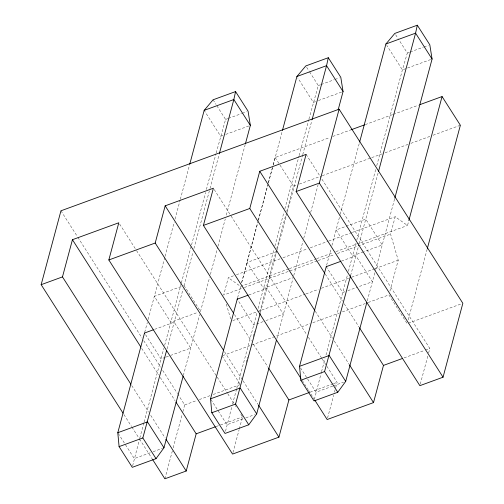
<?xml version="1.0" encoding="UTF-8"?>
<svg xmlns="http://www.w3.org/2000/svg" width="504" height="504" viewBox="0 0 504 504"><rect width="100%" height="100%" fill="white"/><g stroke="black" fill="none" stroke-linecap="round" stroke-linejoin="round"><path stroke-width="0.38" stroke-dasharray="2.52 1.89" d="M132.628 465.866L139.595 438.826M225.515 431.273L231.708 407.245M314.364 399.483L321.332 372.45M144.692 332.363L147.338 322.478M148.151 319.435L164.858 257.097M165.06 256.341L174.227 222.125M175.039 219.089L180.136 200.082M180.338 199.319L189.504 165.11M139.797 438.071L143.873 422.862M144.075 422.1L163.838 348.359M164.651 345.322L181.15 283.739M181.352 282.977L191.337 245.725M191.539 244.969L205.594 192.509M206.407 189.472L215.983 153.739M216.184 152.977L225.584 119.417L216.411 105.027M167.026 348.894L183.122 288.836M183.935 285.793L193.101 251.584M193.914 248.541L209.803 189.246M210.011 188.483L219.177 154.274M183.324 375.537L199.616 314.716M200.434 311.674L209.601 277.465M210.414 274.422L217.747 247.054M217.948 246.292L225.282 218.925M226.302 215.126L245.246 144.421M164.884 478.8L172.362 450.904M173.168 447.886L182.057 414.71M182.864 411.699L184.684 404.907L177.925 394.311M233.484 275.827L228.312 277.71L223.663 295.067L243.602 287.784M241.63 282.656L258.092 221.224M258.3 220.462L267.649 185.579M268.462 182.542L272.929 165.854M273.13 165.098L275.165 157.513L329.811 137.554M237.617 297.732L240.673 286.329M241.687 282.53L257.576 223.228M258.394 220.191L268.172 183.695M268.374 182.939L272.45 167.731M273.262 164.695L282.227 131.242M232.52 404.202L236.597 388.994M236.798 388.238L257.166 312.209M258.187 308.41L274.075 249.115M274.888 246.072L284.061 211.863M284.873 208.82L298.929 156.366M299.13 155.604L308.706 119.87M308.908 119.114L318.308 85.548L309.55 71.814M246.223 362.546L247.647 357.229M253.147 336.71L254.57 331.386M259.869 311.63L275.953 251.584M276.772 248.548L285.932 214.345M286.744 211.308L293.467 186.228L279.323 164.039M260.36 312.745L277.061 250.406M277.269 249.644L287.047 213.154M287.248 212.392L302.526 155.377M302.734 154.615L311.9 120.406M232.98 452.56L239.079 429.786M239.28 429.03L242.537 416.884L240.849 414.231M276.86 338.625L292.95 278.567M293.763 275.524L302.929 241.315M303.748 238.272L309.859 215.466M310.672 212.43L318.213 184.3M326.63 265.224L331.109 248.497M331.922 245.454L340.074 215.044M340.276 214.288L359.428 142.821M321.533 371.687L324.998 358.766M326.012 354.961L347.609 274.378M348.421 271.335L355.963 243.205M356.775 240.169L375.921 168.708M376.74 165.665L402.406 69.873L407.32 53.033L398.563 39.299M350.595 275.669L358.949 244.503M359.15 243.741L378.302 172.28M327.556 418.011L333.654 395.243M334.467 392.206L335.488 388.414M335.689 387.652L337.113 382.341L326.976 366.44M367.296 300.793L375.449 270.383M375.65 269.621L394.796 198.16M389.926 291.142L398.217 260.203L390.562 234.108L395.212 216.752L407.516 225.49L408.939 220.179M408.234 319.826L427.171 249.146M420.279 384.149L427.801 356.063M428.614 353.027L429.836 348.472L320.462 176.885M225.584 119.417L227.764 118.616M228.488 118.352L241.548 113.583M242.273 113.318L246.626 111.73M318.308 85.548L320.481 84.754M321.212 84.489L334.265 79.714M334.996 79.449L339.349 77.862M407.32 53.033L409.494 52.24M410.224 51.975L423.284 47.206M424.009 46.941L428.362 45.347M222.837 135.463L220.67 136.256L204.593 111.037M225.735 134.404L248.894 125.943M315.561 101.594L313.394 102.388L297.738 77.83M318.459 100.535L342.336 91.816M430.63 59.566L402.406 69.873L386.751 45.322M332.766 136.471L351.231 129.73M365.261 124.608L392.584 114.622M393.322 114.358L418.433 105.185M293.467 186.228L296.421 185.144M299.376 184.067L321.533 175.978M322.27 175.707L371.007 157.903M371.75 157.632L382.089 153.859M385.043 152.781L407.931 144.415M410.886 143.338L430.088 136.326M433.043 135.242L460.366 125.263M181.119 286.555L154.344 296.339L170.837 322.22L197.618 312.442M276.734 251.635L247.061 262.471L263.56 288.351L292.509 277.78M236.439 274.743L280.01 258.829M282.964 257.752L307.333 248.85M310.288 247.773L328.01 241.296M328.747 241.025L351.641 232.665M352.378 232.394L395.212 216.752M288.622 268.916L240.616 286.448L228.312 277.71M289.359 268.645L315.945 258.936M316.682 258.665L332.93 252.731M335.885 251.654L407.516 225.49M244.339 287.513L317.451 260.814M318.188 260.543L334.435 254.608M337.39 253.531L390.562 234.108M363.428 251.874L352.573 255.837L336.08 229.956L365.746 219.12L382.246 245.001L364.153 251.609M154.64 329.332L174.182 322.195L190.676 348.081L171.139 355.219M248.812 294.941L266.899 288.332L283.399 314.212L266.03 320.557M341.441 261.103L355.912 255.818L372.412 281.698L357.941 286.984M232.791 320.626L305.166 294.191M305.903 293.92L318.459 289.334M321.413 288.257L348.736 278.277M351.691 277.194L374.585 268.834M375.322 268.563L398.217 260.203M165.35 357.33L161.009 358.917L145.354 334.36M166.074 357.065L170.415 355.484M263.138 321.615L253.726 325.049L237.233 299.168M344.912 291.747L342.739 292.534L326.245 266.654M347.81 290.688L357.216 287.248M222.755 355.61L309.897 323.776M312.852 322.699L339.438 312.99M342.386 311.907L365.28 303.547M368.235 302.469L388.912 294.916L407.213 323.631L462.118 303.572M184.684 404.907L196.396 400.63M199.326 399.565L210.307 395.552M213.23 394.481L240.314 384.59M216.046 426.56L219.725 425.219M220.462 424.948L242.537 416.884M310.086 392.213L332.728 383.941M333.459 383.676L337.113 382.341M404.082 357.878L424.683 350.356M425.42 350.085L429.836 348.472M150.217 452.781L134.297 458.596L124.992 443.993M153.115 451.723L162.521 448.283M242.941 418.912L227.021 424.727L217.715 410.13M245.839 417.854L254.52 414.685M332.678 386.133L316.033 392.213L299.534 366.332M333.402 385.869L343.533 382.171M395.646 34.726L398.147 38.644M306.634 67.234L309.135 71.159M306.104 154.356L320.04 176.224M275.165 157.513L278.907 163.384M325.2 273.981L342.512 301.14M344.201 303.792L358.98 326.983M213.079 99.792L215.996 104.372M315.233 311.176L332.546 338.335M334.234 340.988L349.014 364.171M214.225 189.548L230.693 215.391M231.116 216.052L306.709 334.637M308.398 337.289L321.911 358.489M322.333 359.15L326.554 365.778M302.23 380.444L308.146 389.718M308.568 390.38L314.055 398.992M234.423 314.49L251.313 340.988M253.424 344.301L268.204 367.485M184.01 285.503L200.51 311.384M224.456 351.679L242.613 380.167M243.035 380.829L258.237 404.68M222.012 355.874L239.898 383.935M119.65 224.097L136.118 249.934M136.54 250.595L216.777 376.469M217.199 377.131L227.336 393.032M227.758 393.693L234.933 404.958M235.355 405.619L236.206 406.949M210.943 399.508L217.293 409.462M60.953 210.798L77.421 236.634M77.843 237.296L142.034 337.995M143.722 340.647L160.612 367.145M162.723 370.459L177.502 393.649M141.7 348.352L158.59 374.856M160.278 377.502L175.064 400.693M131.733 385.547L148.623 412.045M150.74 415.359L165.098 437.888M123.921 414.54L131.525 426.46M131.947 427.127L139.123 438.386M139.545 439.047L152.214 458.924M118.226 433.377L124.57 443.331M226.283 304.013L230.662 318.925"/><path stroke-width="0.76" d="M189.706 164.348L204.17 110.37L213.079 99.792L235.57 91.583L233.843 99.534L219.379 153.512M282.429 130.479L296.894 76.507L305.802 65.93L328.293 57.714L326.567 65.665L312.102 119.643M359.629 142.065L385.906 43.993L394.815 33.415L417.306 25.2L415.579 33.157L378.504 171.518M123.077 413.211L41.152 284.684L60.953 210.798L339.116 109.192L462.848 303.307L443.048 377.2L419.87 385.667L296.138 191.552L306.104 154.356L259.743 171.291L249.776 208.486L314.811 310.508M130.889 384.224L62.477 276.898L72.444 239.702L118.805 222.768L108.839 259.963L232.571 454.079L278.933 437.144L288.899 399.949L268.626 368.147M223.612 350.356L155.201 243.029L165.167 205.834L213.381 188.225L203.414 225.42L300.964 378.46M183.116 376.293L163.97 447.76L156.032 458.653L132.294 467.321L119.095 446.613L117.797 432.716L144.484 333.119M166.622 350.412L142.834 437.945L156.032 458.653M245.448 143.665L250.343 125.414L248.075 111.201L235.57 91.583M152.636 459.585L164.884 478.8L186.209 471.013L196.176 433.818L175.909 402.016M276.45 340.15L256.693 413.891L248.756 424.784L225.017 433.453L211.819 412.745L210.521 398.847L237.409 298.494M260.159 313.507L235.557 404.076L248.756 424.784M338.171 109.796L343.06 91.552L340.799 77.332L328.293 57.714M443.048 377.2L319.316 183.084L339.116 109.192M366.887 302.312L345.706 381.377L337.768 392.269L314.03 400.938L300.831 380.236L299.534 366.332L326.22 266.742M350.595 275.669L324.57 371.568L337.768 392.269M394.796 198.16L432.073 59.037L429.811 44.818L417.306 25.2M408.939 220.179L442.065 96.554L419.908 104.643M314.899 400.321L327.146 419.53L373.508 402.601L383.475 365.406L359.402 327.644M427.379 248.384L460.366 125.263L442.065 96.554M204.17 110.37L233.843 99.534L250.343 125.414M296.894 76.507L326.567 65.665L343.06 91.552M385.906 43.993L415.579 33.157L432.073 59.037M351.231 129.73L364.524 124.872M41.152 284.684L62.477 276.898M108.839 259.963L155.201 243.029M203.414 225.42L249.776 208.486M296.138 191.552L319.316 183.084M144.509 333.037L153.191 329.862M237.233 299.168L248.088 295.205M326.245 266.654L340.717 261.368M117.797 432.716L147.47 421.873L163.97 447.76M210.521 398.847L240.194 388.011L256.693 413.891M299.534 366.332L329.206 355.496L345.706 381.377M119.095 446.613L142.834 437.945M211.819 412.745L235.557 404.076M300.831 380.236L324.57 371.568M196.176 433.818L215.309 426.831M288.899 399.949L309.355 392.477M383.475 365.406L402.608 358.42M259.743 171.291L324.778 273.319M349.436 364.833L373.508 402.601M165.167 205.834L233.579 313.16M258.659 405.342L278.933 437.144M72.444 239.702L140.855 347.029M165.942 439.211L186.209 471.013"/></g></svg>
